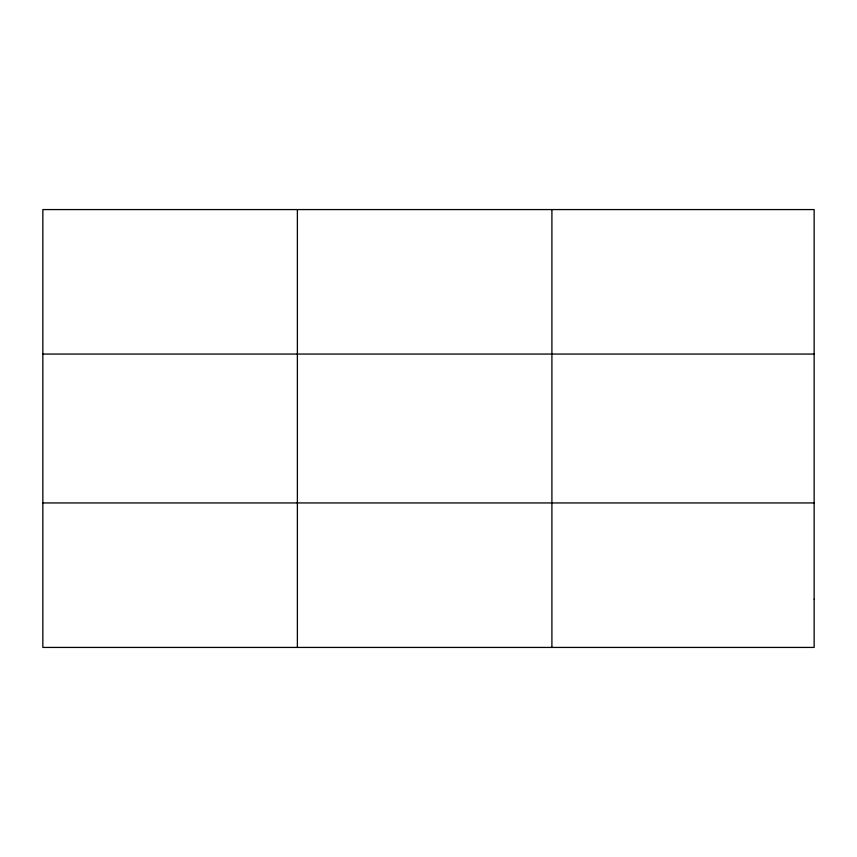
<?xml version="1.0" encoding="UTF-8"?>
<svg xmlns="http://www.w3.org/2000/svg" width="857" height="857" viewBox="0 0 857 857"><rect width="100%" height="100%" fill="white"/><g stroke="black" fill="none" stroke-linecap="round" stroke-linejoin="round"><path stroke-width="1.29" d="M297.379 209.569L297.379 647.431M551.908 209.569L551.908 647.431M42.85 354.059L814.15 354.059M42.85 502.941L814.15 502.941M814.15 599.268L814.15 647.431L42.85 647.431L42.85 209.569L814.15 209.569L814.15 599.268"/></g></svg>
